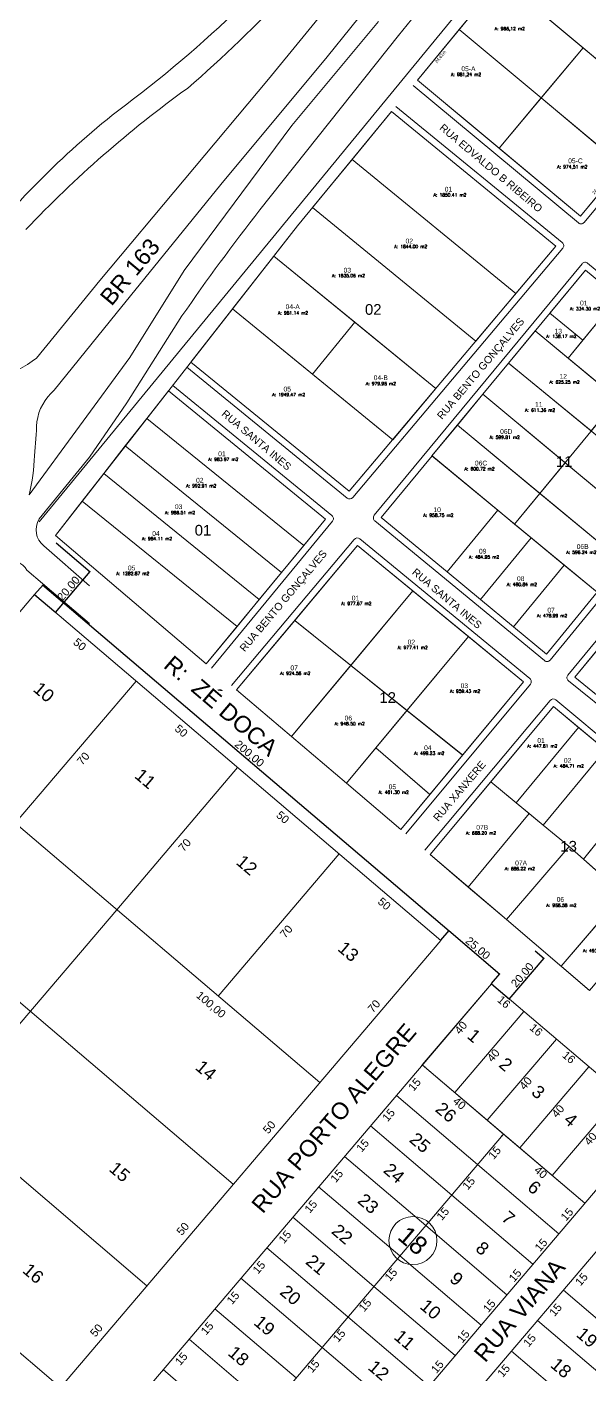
# Model space of a CAD drawing. Header units: metres. Extents: x 3808 to 8215, y 2374 to 6187.
# Drawn here: x 7221 to 7431, y 4643 to 5148 of the extents above; entities that cross this region are included whole.
import ezdxf
from ezdxf.enums import TextEntityAlignment as Align

# ---------------------------------------------------------------- set-up
doc = ezdxf.new("R2010")
doc.units = ezdxf.units.M
for name, color, linetype in [('0 - MEIO FIO 2', 251, 'Continuous'), ('ESPECARQ', 7, 'Continuous'), ('Lotes_Existentes', 7, 'Continuous'), ('nlote', 7, 'Continuous'), ('NOME RUA', 7, 'Continuous'), ('n°quadra', 7, 'Continuous'), ('Perimetro_Georreferenciado', 6, 'Continuous'), ('UNIDADE', 7, 'Continuous'), ('vista', 7, 'Continuous')]:
    doc.layers.add(name, color=color, linetype=linetype)
doc.layers.add('Lotes_Boundary', color=7, linetype='Continuous', lineweight=30)
doc.layers.add('MEIO_FIO', color=252, linetype='Continuous', lineweight=0)
doc.layers.get('UNIDADE').off()
doc.styles.add('Arial', font='arial.ttf')
doc.styles.add('pedro', font='arial.ttf', dxfattribs={"height": 3})
doc.styles.add('REGUA100', font='arial.ttf')
doc.styles.add('REGUA60', font='romans.shx', dxfattribs={"width": 1.4})
doc.dimstyles.new('Arqui_3D', dxfattribs={"dimtxt": 1.2, "dimasz": 2.5, "dimexe": 2, "dimexo": 3, "dimgap": 0.98, "dimtad": 1, "dimtoh": 1, "dimrnd": 0.005, "dimtxsty": 'Arial', "dimblk": 'NONE', "dimcen": 0, "dimdle": 4, "dimse1": 1, "dimse2": 1, "dimsd1": 1, "dimsd2": 1, "dimclrt": 256, "dimaunit": 1, "dimadec": 0, "dimazin": 0, "dimtfac": 1, "dimtmove": 2, "dimatfit": 2, "dimldrblk": 'NONE', "dimfxl": 1, "dimtolj": 1, "dimtzin": 0, "dimarcsym": 0})
doc.dimstyles.new('pedro', dxfattribs={"dimtxt": 3, "dimasz": 0.1, "dimexe": 0.1, "dimexo": 0.1, "dimgap": 0.05, "dimtad": 1, "dimzin": 1, "dimtxsty": 'pedro', "dimblk": 'ARCHTICK', "dimcen": 2.5, "dimdle": 0.1, "dimadec": 0, "dimazin": 0, "dimtfac": 1, "dimtmove": 0, "dimatfit": 3, "dimldrblk": 'ARCHTICK', "dimfxl": 0.3, "dimarcsym": 0})

# ---------------------------------------------------------------- blocks, each defined once
blk = doc.blocks.new('_ARCHTICK')
at = {"color": 0, "linetype": 'ByBlock', "const_width": 0.15}
blk.add_lwpolyline([(-0.5, -0.5), (0.5, 0.5)], dxfattribs=at)
blk = doc.blocks.new('*D9245')
at = {"layer": 'Defpoints', "color": 0, "transparency": 16777216}
for p in [(7231.46, 4955.07), (7244.22, 4944.21), (7223.42, 4935.65)]:
    blk.add_point(p, dxfattribs=at)
at = {"layer": 'vista', "color": 0, "lineweight": -2, "transparency": 16777216}
for p, q in [((7231.54, 4955), (7244.29, 4944.14)), ((7231.19, 4928.9), (7244.28, 4944.29)), ((7223.49, 4935.59), (7231.33, 4928.91))]:
    blk.add_line(p, q, dxfattribs=at)
at = {"layer": 'vista', "color": 0, "lineweight": -2, "transparency": 16777216, "xscale": 0.1, "yscale": 0.1, "zscale": 0.1}
for p, rotation in [((7244.22, 4944.21), 49.59588771418515), ((7231.25, 4928.98), 229.5958877141852)]:
    blk.add_blockref('_ARCHTICK', p, dxfattribs=dict(at, rotation=rotation))
at = {"layer": 'vista', "color": 0, "lineweight": 5, "transparency": 16777216, "insert": (7236.32, 4937.8), "char_height": 3, "attachment_point": 5, "rotation": 49.5959, "style": 'pedro'}
blk.add_mtext('20,00', dxfattribs=at)
blk = doc.blocks.new('*D9246')
at = {"layer": 'Defpoints', "color": 0, "transparency": 16777216}
for p in [(7223.35, 4935.57), (7378.8, 4809.64), (7375.71, 4806.02)]:
    blk.add_point(p, dxfattribs=at)
at = {"layer": 'vista', "color": 0, "lineweight": -2, "transparency": 16777216}
for p, q in [((7223.42, 4935.65), (7226.56, 4939.35)), ((7226.42, 4939.34), (7378.87, 4809.57)), ((7375.78, 4806.09), (7378.86, 4809.71))]:
    blk.add_line(p, q, dxfattribs=at)
at = {"layer": 'vista', "color": 0, "lineweight": -2, "transparency": 16777216, "xscale": 0.1, "yscale": 0.1, "zscale": 0.1}
for p, rotation in [((7226.5, 4939.27), 139.595887678014), ((7378.8, 4809.64), 319.595887678014)]:
    blk.add_blockref('_ARCHTICK', p, dxfattribs=dict(at, rotation=rotation))
at = {"layer": 'vista', "color": 0, "lineweight": 5, "transparency": 16777216, "insert": (7303.85, 4875.87), "char_height": 3, "attachment_point": 5, "rotation": 319.5959, "style": 'pedro'}
blk.add_mtext('200,00', dxfattribs=at)
blk = doc.blocks.new('*D9247')
at = {"layer": 'Defpoints', "color": 0, "transparency": 16777216}
for p in [(7375.71, 4806.02), (7397.83, 4793.43), (7394.75, 4789.81)]:
    blk.add_point(p, dxfattribs=at)
at = {"layer": 'vista', "color": 0, "lineweight": -2, "transparency": 16777216}
for p, q in [((7375.78, 4806.09), (7378.86, 4809.71)), ((7378.72, 4809.7), (7397.91, 4793.37)), ((7394.82, 4789.89), (7397.9, 4793.51))]:
    blk.add_line(p, q, dxfattribs=at)
at = {"layer": 'vista', "color": 0, "lineweight": -2, "transparency": 16777216, "xscale": 0.1, "yscale": 0.1, "zscale": 0.1}
for p, rotation in [((7378.8, 4809.64), 139.595887678014), ((7397.83, 4793.43), 319.595887678014)]:
    blk.add_blockref('_ARCHTICK', p, dxfattribs=dict(at, rotation=rotation))
at = {"layer": 'vista', "color": 0, "lineweight": 5, "transparency": 16777216, "insert": (7389.52, 4802.95), "char_height": 3, "attachment_point": 5, "rotation": 319.5959, "style": 'pedro'}
blk.add_mtext('25,00', dxfattribs=at)
blk = doc.blocks.new('*D9282')
at = {"layer": 'Defpoints', "color": 0, "transparency": 16777216}
for p in [(7411.11, 4802.15), (7414.41, 4799.34), (7394.75, 4789.81)]:
    blk.add_point(p, dxfattribs=at)
at = {"layer": 'vista', "color": 0, "lineweight": -2, "transparency": 16777216}
for p, q in [((7401.39, 4784.03), (7414.48, 4799.41)), ((7411.19, 4802.08), (7414.49, 4799.27)), ((7394.83, 4789.75), (7401.53, 4784.04))]:
    blk.add_line(p, q, dxfattribs=at)
at = {"layer": 'vista', "color": 0, "lineweight": -2, "transparency": 16777216, "xscale": 0.1, "yscale": 0.1, "zscale": 0.1}
for p, rotation in [((7414.41, 4799.34), 49.59588771418515), ((7401.45, 4784.11), 229.5958877141852)]:
    blk.add_blockref('_ARCHTICK', p, dxfattribs=dict(at, rotation=rotation))
at = {"layer": 'vista', "color": 0, "lineweight": 5, "transparency": 16777216, "insert": (7406.52, 4792.92), "char_height": 3, "attachment_point": 5, "rotation": 49.5959, "style": 'pedro'}
blk.add_mtext('20,00', dxfattribs=at)
blk = doc.blocks.new('INDUNI1')
at = {"color": 0, "lineweight": 0, "style": 'REGUA100', "width": 1.4, "flags": 8}
for tag, p in [('NOME1', (0, 0)), ('NOME2', (0, -4.29))]:
    blk.add_attdef(tag, text='', height=2.5, dxfattribs=at).set_placement(p, align=Align.CENTER)
at = {"layer": 'ESPECARQ', "color": 3, "lineweight": 0, "style": 'REGUA60', "width": 1.4}
blk.add_attdef('AREA', text='', height=25, dxfattribs=at).set_placement((0, -7.81), align=Align.CENTER)
at = {"layer": 'ESPECARQ', "lineweight": 0, "style": 'REGUA60', "width": 1.4, "flags": 8}
for tag, p in [('REVPAR', (0, -12.81)), ('PISO', (0, -10.31)), ('PEDIR', (0, -15.31))]:
    blk.add_attdef(tag, text='', height=1.5, dxfattribs=at).set_placement(p, align=Align.CENTER)
blk = doc.blocks.new('*D9936')
at = {"layer": 'Defpoints', "color": 0, "ltscale": 100, "transparency": 16777216}
for p in [(7443.81, 5096.4), (7443.81, 5096.4), (7428.21, 5077.53)]:
    blk.add_point(p, dxfattribs=at)
at = {"layer": 'Lotes_Existentes', "lineweight": 5, "ltscale": 100, "transparency": 16777216, "insert": (7434.7, 5088.05), "char_height": 1.2, "attachment_point": 5, "rotation": 50.4251, "style": 'Arial'}
blk.add_mtext('\\A1;24,49m', dxfattribs=at)
blk = doc.blocks.new('_None')
blk = doc.blocks.new('*D9938')
at = {"layer": 'Defpoints', "color": 0, "ltscale": 100, "transparency": 16777216}
for p in [(7382.62, 5147.46), (7383.44, 5146.79), (7366.98, 5128.47)]:
    blk.add_point(p, dxfattribs=at)
at = {"layer": 'Lotes_Existentes', "lineweight": 5, "ltscale": 100, "transparency": 16777216, "insert": (7375.71, 5137.22), "char_height": 1.2, "attachment_point": 5, "rotation": 50.5323, "style": 'Arial'}
blk.add_mtext('\\A1;24,61m', dxfattribs=at)
blk = doc.blocks.new('*D9939')
at = {"layer": 'Defpoints', "color": 0, "ltscale": 100, "transparency": 16777216}
for p in [(7398.26, 5166.46), (7400.05, 5164.99), (7382.62, 5147.46)]:
    blk.add_point(p, dxfattribs=at)
at = {"layer": 'Lotes_Existentes', "lineweight": 5, "ltscale": 100, "transparency": 16777216, "insert": (7390.91, 5156.57), "char_height": 1.2, "attachment_point": 5, "rotation": 50.5323, "style": 'Arial'}
blk.add_mtext('\\A1;24,61m', dxfattribs=at)

msp = doc.modelspace()

# ---------------------------------------------------------------- linework, layer by layer
at = {"layer": '0 - MEIO FIO 2', "lineweight": 5}
for p, q in [((7311.18, 5128.853), (7410.561, 5250.653)), ((7359.854, 5145.223), (7418.574, 5217.616)), ((7333.109, 5137.297), (7388.64, 5205.746)), ((7319.947, 5111.492), (7352.377, 5150.421)), ((7307.918, 5079.831), (7359.854, 5145.223)), ((7293.207, 5089.397), (7333.109, 5137.297)), ((7247.906, 5053.362), (7311.18, 5128.853)), ((7279.49, 5057.171), (7319.947, 5111.492)), ((7253.984, 5040.975), (7293.207, 5089.397)), ((7259.161, 5024.528), (7279.49, 5057.171)), ((7224.116, 5024.277), (7247.906, 5053.362)), ((7230.764, 5012.309), (7253.984, 5040.975)), ((7257.984, 5007.523), (7278.692, 5040.153)), ((7221.407, 4973.026), (7259.161, 5024.528)), ((7244.031, 4987.169), (7257.984, 5007.523)), ((7244.031, 4987.169), (7225.105, 4964.016)), ((7244.031, 4987.169), (7225.105, 4964.016)), ((7226.901, 4953.897), (7244.031, 4938.882)), ((7226.901, 4953.897), (7244.031, 4938.882)), ((7220.531, 4944.758), (7244.031, 4924.846)), ((7220.531, 4944.758), (7244.031, 4924.846))]:
    msp.add_line(p, q, dxfattribs=at)
for centre, radius, start, end in [((6998.244, 5455.575), 434.488, 310.54746, 317.53843), ((6977.027, 5491.731), 466.33, 306.50472, 313.98768), ((7529.338, 4780.01), 425.596, 125.74798, 136.58896), ((7454.843, 4862.886), 323.542, 128.27221, 142.28645), ((7951.027, 4575.526), 817.259, 141.897616, 145.353046), ((7182.088, 5081.803), 71.243, 279.99244, 306.15144), ((7243.867, 4997.375), 19.867, 131.2644, 171.31178), ((7058.81, 5005.58), 165.5, 353.80896, 358.19806), ((7146.209, 4990.414), 77.183, 346.98082, 358.00906), ((7231.658, 4959.961), 7.707, 148.2536, 231.88526), ((7231.658, 4959.961), 7.707, 148.2536, 231.88526), ((7214.666, 4941.7), 6.614, 27.53318, 114.98131)]:
    msp.add_arc(centre, radius, start, end, dxfattribs=at)
at = {"layer": 'Lotes_Boundary', "lineweight": 5, "ltscale": 100, "flags": 128}
for points in [[(7429.106, 5140.644), (7398.263, 5166.461), (7382.62, 5147.464), (7413.351, 5121.821)], [(7382.62, 5147.464), (7366.978, 5128.466), (7397.595, 5102.998), (7413.351, 5121.821)], [(7459.412, 5115.277), (7429.106, 5140.644), (7413.351, 5121.821), (7443.812, 5096.403)], [(7413.351, 5121.821), (7397.595, 5102.998), (7428.212, 5077.529), (7443.812, 5096.403)], [(7343.546, 5037.737), (7313.168, 5062.561), (7297.646, 5042.739), (7327.689, 5018.227)], [(7343.546, 5037.737), (7327.689, 5018.227), (7357.732, 4993.716), (7373.924, 5012.913)]]:
    msp.add_lwpolyline(points, close=True, dxfattribs=at)
at = {"layer": 'Lotes_Boundary', "lineweight": 5, "flags": 128}
for points in [[(7357.28, 5116.688), (7342.485, 5098.72), (7403.941, 5048.5), (7418.949, 5066.293)], [(7342.485, 5098.72), (7327.69, 5080.752), (7388.932, 5030.707), (7403.941, 5048.5)], [(7442.315, 5047.119), (7430.017, 5057.328), (7416.667, 5041.164), (7429.025, 5031.029)], [(7442.315, 5047.119), (7466.903, 5026.706), (7448.018, 5003.956), (7423.469, 5024.336)], [(7441.973, 5008.974), (7411.188, 5034.531), (7401.166, 5022.396), (7432.141, 4996.995)], [(7273.641, 5012.08), (7265.532, 5001.725), (7324.418, 4954.104), (7332.55, 4963.962)], [(7391.54, 5010.742), (7381.991, 4999.204), (7412.916, 4973.573), (7422.377, 4985.099)], [(7265.532, 5001.725), (7257.43, 4991.378), (7316.055, 4943.968), (7324.418, 4954.104)], [(7412.916, 4973.573), (7381.991, 4999.204), (7372.441, 4987.666), (7397.147, 4967.257), (7403.455, 4962.046)], [(7257.43, 4991.378), (7249.328, 4981.031), (7307.693, 4933.832), (7316.055, 4943.968)], [(7372.465, 4987.647), (7353.374, 4964.533), (7378.132, 4944.194), (7397.147, 4967.257)], [(7422.377, 4985.099), (7412.916, 4973.573), (7443.76, 4948.008), (7453.164, 4959.497)], [(7249.328, 4981.031), (7241.226, 4970.684), (7299.331, 4923.695), (7307.693, 4933.832)], [(7241.226, 4970.684), (7231.188, 4957.864), (7287.776, 4909.69), (7299.331, 4923.695)], [(7412.916, 4973.573), (7403.455, 4962.046), (7409.662, 4956.919), (7422.051, 4946.684), (7434.357, 4936.518), (7443.76, 4948.008)], [(7409.662, 4956.919), (7403.455, 4962.046), (7397.147, 4967.257), (7378.132, 4944.194), (7390.669, 4933.881)], [(7365.221, 4937.055), (7344.579, 4954.005), (7321.002, 4925.94), (7341.973, 4909.13)], [(7422.051, 4946.684), (7409.662, 4956.919), (7390.622, 4933.825), (7403.021, 4923.602)], [(7434.357, 4936.518), (7422.051, 4946.684), (7403.021, 4923.602), (7415.42, 4913.38)], [(7386.101, 4919.909), (7365.221, 4937.055), (7341.973, 4909.13), (7363.058, 4892.228)], [(7341.973, 4909.13), (7321.002, 4925.94), (7299.189, 4899.974), (7319.768, 4882.456)], [(7469.873, 4907.424), (7445.121, 4927.886), (7425.991, 4904.651), (7450.897, 4884.469)], [(7406.779, 4902.929), (7386.101, 4919.909), (7363.058, 4892.228), (7383.938, 4875.491)], [(7363.058, 4892.228), (7341.973, 4909.13), (7319.768, 4882.456), (7340.342, 4864.941), (7351.432, 4878.263)], [(7427.359, 4885.895), (7418.055, 4893.648), (7394.517, 4865.476), (7403.976, 4857.637)], [(7363.058, 4892.228), (7351.432, 4878.263), (7371.688, 4860.776), (7383.938, 4875.491)], [(7437.516, 4877.431), (7427.359, 4885.895), (7403.976, 4857.637), (7414.157, 4849.2)], [(7351.432, 4878.263), (7340.342, 4864.941), (7360.716, 4847.596), (7371.688, 4860.776)], [(7452.34, 4865.078), (7437.516, 4877.431), (7414.157, 4849.2), (7423.875, 4841.264), (7429.266, 4836.489)], [(7408.894, 4853.562), (7403.976, 4857.637), (7394.517, 4865.476), (7371.739, 4838.213), (7386.066, 4826.016)], [(7468.103, 4851.943), (7452.34, 4865.078), (7429.266, 4836.489), (7444.059, 4823.385)], [(7423.875, 4841.264), (7414.157, 4849.2), (7408.894, 4853.562), (7386.066, 4826.016), (7400.395, 4813.819)], [(7454.469, 4814.164), (7444.059, 4823.385), (7420.923, 4796.343), (7431.543, 4787.303)]]:
    msp.add_lwpolyline(points, close=True, dxfattribs=at)
at = {"layer": 'Lotes_Existentes', "lineweight": 5, "ltscale": 100}
for p, q in [((7398.263, 5166.461), (7366.978, 5128.466)), ((7382.62, 5147.464), (7413.351, 5121.821)), ((7397.595, 5102.998), (7429.106, 5140.644)), ((7413.351, 5121.821), (7443.812, 5096.403)), ((7459.412, 5115.277), (7428.212, 5077.529)), ((7327.689, 5018.227), (7343.546, 5037.737))]:
    msp.add_line(p, q, dxfattribs=at)
at = {"layer": 'Lotes_Existentes', "linetype": 'Continuous', "lineweight": 5}
for p, q in [((7398.263, 5166.461), (7459.526, 5115.181)), ((7428.212, 5077.529), (7366.978, 5128.466)), ((7322, 5073.841), (7357.28, 5116.688)), ((7418.949, 5066.294), (7357.28, 5116.688)), ((7403.941, 5048.5), (7342.485, 5098.72)), ((7388.932, 5030.707), (7327.69, 5080.752)), ((7282.035, 5022.801), (7322, 5073.841)), ((7418.949, 5066.294), (7341.443, 4974.404)), ((7373.924, 5012.913), (7313.168, 5062.561)), ((7391.54, 5010.742), (7430.017, 5057.328)), ((7430.017, 5057.328), (7491.474, 5006.308)), ((7429.025, 5031.029), (7442.315, 5047.119)), ((7357.732, 4993.716), (7297.646, 5042.739)), ((7429.025, 5031.029), (7416.667, 5041.164)), ((7411.188, 5034.531), (7472.748, 4983.426)), ((7429.025, 5031.029), (7423.469, 5024.336)), ((7341.443, 4974.404), (7282.035, 5022.801)), ((7463.085, 4971.619), (7401.074, 5022.472)), ((7273.641, 5012.08), (7231.188, 4957.864)), ((7332.55, 4963.962), (7273.641, 5012.08)), ((7373.924, 5012.913), (7341.443, 4974.404)), ((7391.54, 5010.742), (7453.164, 4959.497)), ((7441.973, 5008.974), (7403.455, 4962.046)), ((7265.532, 5001.725), (7324.418, 4954.104)), ((7425.991, 4904.651), (7502.455, 4997.522)), ((7257.43, 4991.378), (7316.055, 4943.968)), ((7353.374, 4964.533), (7372.465, 4987.647)), ((7372.441, 4987.666), (7434.357, 4936.518)), ((7249.328, 4981.031), (7307.693, 4933.832)), ((7241.226, 4970.684), (7299.331, 4923.695)), ((7287.776, 4909.69), (7332.55, 4963.962)), ((7397.172, 4967.288), (7378.097, 4944.151)), ((7231.188, 4957.864), (7287.776, 4909.69)), ((7299.189, 4899.974), (7344.579, 4954.005)), ((7344.579, 4954.005), (7406.779, 4902.929)), ((7409.662, 4956.919), (7390.622, 4933.825)), ((7422.051, 4946.684), (7403.021, 4923.602)), ((7365.221, 4937.055), (7319.768, 4882.456)), ((7415.42, 4913.38), (7390.622, 4933.825)), ((7434.357, 4936.518), (7415.42, 4913.38)), ((7384.031, 4875.417), (7321.089, 4925.87)), ((7386.101, 4919.909), (7340.342, 4864.941)), ((7488.313, 4854.151), (7425.991, 4904.651)), ((7340.342, 4864.941), (7299.189, 4899.974)), ((7406.779, 4902.929), (7360.716, 4847.596)), ((7371.739, 4838.213), (7418.055, 4893.648)), ((7418.055, 4893.648), (7437.516, 4877.431)), ((7371.565, 4860.882), (7351.432, 4878.263)), ((7360.716, 4847.596), (7340.342, 4864.941)), ((7431.543, 4787.303), (7400.395, 4813.819))]:
    msp.add_line(p, q, dxfattribs=at)
at = {"layer": 'Lotes_Existentes', "lineweight": 5}
for p, q in [((7372.441, 4987.666), (7391.54, 5010.742)), ((7443.76, 4948.008), (7381.991, 4999.204)), ((7353.374, 4964.533), (7378.132, 4944.194)), ((7378.132, 4944.194), (7390.669, 4933.881)), ((7403.976, 4857.637), (7427.359, 4885.895)), ((7414.157, 4849.2), (7437.516, 4877.431)), ((7394.517, 4865.476), (7414.157, 4849.2)), ((7452.34, 4865.078), (7429.266, 4836.489)), ((7386.066, 4826.016), (7408.894, 4853.562)), ((7414.157, 4849.2), (7423.875, 4841.264)), ((7400.395, 4813.819), (7371.739, 4838.213)), ((7400.395, 4813.819), (7423.875, 4841.264)), ((7423.875, 4841.264), (7454.469, 4814.164)), ((7420.923, 4796.343), (7444.059, 4823.385))]:
    msp.add_line(p, q, dxfattribs=at)
at = {"layer": 'Lotes_Existentes', "lineweight": 5, "flags": 128}
msp.add_lwpolyline([(7342.485, 5098.72), (7327.69, 5080.752), (7388.932, 5030.707), (7403.941, 5048.5)], close=True, dxfattribs=at)
at = {"layer": 'MEIO_FIO', "lineweight": 5}
for p, q in [((7225.079, 4962.93), (7876.427, 5755.285)), ((7506.931, 5168.845), (7429.5, 5075.163)), ((7427.384, 5074.966), (7365.379, 5126.544)), ((7421.317, 5067.587), (7358.862, 5118.624)), ((7421.515, 5065.458), (7342.72, 4972.041)), ((7430.843, 5059.892), (7493.071, 5008.231)), ((7350.822, 4965.369), (7428.728, 5059.693)), ((7340.626, 4971.845), (7280.456, 5020.862)), ((7334.91, 4965.263), (7275.222, 5014.017)), ((7494.038, 5005.493), (7416.788, 4911.105)), ((7423.421, 4905.462), (7501.163, 4999.885)), ((7289.705, 4908.099), (7335.118, 4963.146)), ((7351.026, 4963.255), (7414.675, 4910.896)), ((7297.275, 4901.582), (7343.301, 4956.37)), ((7345.401, 4956.565), (7409.144, 4904.223)), ((7487.51, 4851.584), (7423.634, 4903.343)), ((7409.345, 4902.104), (7362.638, 4845.997)), ((7369.82, 4839.816), (7416.777, 4896.018)), ((7418.888, 4896.208), (7481.356, 4844.153))]:
    msp.add_line(p, q, dxfattribs=at)
for centre, start, end in [((7428.343, 5076.119), 230.24474, 320.42507), ((7420.368, 5066.425), 319.85337, 50.74519), ((7429.884, 5058.737), 50.3015, 140.44533), ((7341.574, 4973.008), 230.83258, 319.85337), ((7333.961, 4964.101), 320.47772, 50.75752), ((7351.979, 4964.414), 140.44533, 230.55863), ((7344.449, 4955.406), 50.60895, 139.96758), ((7415.628, 4912.055), 230.55863, 320.70212), ((7408.192, 4903.063), 320.22367, 50.60895), ((7424.579, 4904.508), 140.53428, 230.98198), ((7417.928, 4895.056), 50.19536, 140.12145)]:
    msp.add_arc(centre, 1.5, start, end, dxfattribs=at)
at = {"layer": 'Perimetro_Georreferenciado', "lineweight": 5}
msp.add_line((7231.188, 4957.864), (7322, 5073.841), dxfattribs=at)
at = {"layer": 'vista', "lineweight": 5}
for p, q in [((6886.364, 4539.675), (7223.415, 4935.651)), ((7375.714, 4806.016), (7223.415, 4935.651)), ((7216.118, 4849.937), (7261.49, 4903.242)), ((7330.341, 4752.711), (7178.043, 4882.346)), ((7254.192, 4817.529), (7299.564, 4870.833)), ((7297.933, 4714.637), (7145.634, 4844.271)), ((7292.267, 4785.12), (7337.639, 4838.424)), ((6962.514, 4474.857), (7254.192, 4817.529)), ((7038.663, 4410.04), (7375.714, 4806.016)), ((7265.524, 4676.562), (7113.225, 4806.197)), ((7394.751, 4789.811), (7252.152, 4622.283)), ((7368.824, 4759.352), (7394.751, 4789.811)), ((7394.751, 4789.811), (7455.67, 4737.957)), ((7381.008, 4748.981), (7406.935, 4779.44)), ((7233.115, 4638.487), (7080.817, 4768.122)), ((7393.192, 4738.61), (7419.119, 4769.07)), ((7368.824, 4759.352), (7429.743, 4707.498)), ((7368.824, 4759.352), (7399.283, 4733.425)), ((7405.375, 4728.239), (7431.302, 4758.699)), ((7359.101, 4747.929), (7389.561, 4722.002)), ((7417.559, 4717.868), (7443.486, 4748.328)), ((7455.67, 4737.957), (7342.24, 4604.696)), ((7399.283, 4733.425), (7282.612, 4596.356)), ((7399.283, 4733.425), (7282.612, 4596.356)), ((7349.379, 4736.507), (7379.838, 4710.58)), ((7399.283, 4733.425), (7429.743, 4707.498)), ((7467.093, 4728.235), (7363.385, 4606.396)), ((7339.656, 4725.084), (7370.116, 4699.157)), ((7389.561, 4722.002), (7420.021, 4696.075)), ((7329.933, 4713.662), (7360.393, 4687.735)), ((7379.838, 4710.58), (7410.298, 4684.653)), ((7320.211, 4702.24), (7350.67, 4676.313)), ((7370.116, 4699.157), (7400.575, 4673.23)), ((7310.488, 4690.817), (7340.948, 4664.89)), ((7360.393, 4687.735), (7390.853, 4661.808)), ((7300.765, 4679.395), (7331.225, 4653.468)), ((7350.67, 4676.313), (7381.13, 4650.386)), ((7421.72, 4674.93), (7452.18, 4649.003)), ((7291.043, 4667.973), (7321.503, 4642.046)), ((7340.948, 4664.89), (7371.407, 4638.963)), ((7411.998, 4663.508), (7442.457, 4637.581)), ((7281.32, 4656.55), (7311.78, 4630.623)), ((7331.225, 4653.468), (7361.685, 4627.541)), ((7402.275, 4652.085), (7432.735, 4626.158)), ((7271.598, 4645.128), (7302.057, 4619.201))]:
    msp.add_line(p, q, dxfattribs=at)
at = {"layer": 'vista', "color": 1, "lineweight": 5}
for p, q in [((7368.759, 4759.275), (7368.13, 4758.536)), ((7368.9, 4759.287), (7369.881, 4758.452)), ((7399.219, 4733.348), (7398.589, 4732.609)), ((7399.219, 4733.348), (7398.589, 4732.609))]:
    msp.add_line(p, q, dxfattribs=at)
at = {"layer": 'vista', "color": 7, "lineweight": 5}
msp.add_circle((7365.312, 4693.514), 9.014, dxfattribs=at)

# ---------------------------------------------------------------- block references
at = {"layer": 'UNIDADE', "lineweight": 5}
ref = msp.add_blockref('INDUNI1', (7401.625, 5153.446), dxfattribs=dict(at, xscale=0.8, yscale=0.8, zscale=0.5))
ref.add_attrib('AREA', 'A: 986,12 m2', dxfattribs={"layer": 'ESPECARQ', "lineweight": 0, "height": 1.2, "style": 'REGUA60'}).set_placement((7401.625, 5147.196), align=Align.CENTER)
ref = msp.add_blockref('INDUNI1', (7385.214, 5136.289), dxfattribs=dict(at, xscale=0.8, yscale=0.8, zscale=0.5))
ref.add_attrib('AREA', 'A: 981,24 m2', dxfattribs={"layer": 'ESPECARQ', "lineweight": 0, "height": 1.2, "style": 'REGUA60'}).set_placement((7385.214, 5130.038), align=Align.CENTER)
ref = msp.add_blockref('INDUNI1', (7425.073, 5101.684), dxfattribs=dict(at, xscale=0.8, yscale=0.8, zscale=0.5))
ref.add_attrib('AREA', 'A: 974,51 m2', dxfattribs={"layer": 'ESPECARQ', "lineweight": 0, "height": 1.2, "style": 'REGUA60'}).set_placement((7425.073, 5095.433), align=Align.CENTER)
ref = msp.add_blockref('INDUNI1', (7379.182, 5091.13), dxfattribs=dict(at, xscale=0.8, yscale=0.8, zscale=0.5))
ref.add_attrib('AREA', 'A: 1850.41 m2', dxfattribs={"layer": 'ESPECARQ', "lineweight": 0, "height": 1.2, "style": 'REGUA60'}).set_placement((7379.182, 5084.879), align=Align.CENTER)
ref = msp.add_blockref('INDUNI1', (7364.501, 5071.801), dxfattribs=dict(at, xscale=0.8, yscale=0.8, zscale=0.5))
ref.add_attrib('AREA', 'A: 1844.00 m2', dxfattribs={"layer": 'ESPECARQ', "lineweight": 0, "height": 1.2, "style": 'REGUA60'}).set_placement((7364.501, 5065.55), align=Align.CENTER)
ref = msp.add_blockref('INDUNI1', (7341.118, 5060.881), dxfattribs=dict(at, xscale=0.8, yscale=0.8, zscale=0.5))
ref.add_attrib('AREA', 'A: 1835.06 m2', dxfattribs={"layer": 'ESPECARQ', "lineweight": 0, "height": 1.2, "style": 'REGUA60'}).set_placement((7341.118, 5054.63), align=Align.CENTER)
at = {"layer": 'UNIDADE', "lineweight": 5, "ltscale": 100}
ref = msp.add_blockref('INDUNI1', (7320.32, 5046.894), dxfattribs=dict(at, xscale=0.8, yscale=0.8, zscale=0.05))
ref.add_attrib('AREA', 'A: 981.14 m2', dxfattribs={"layer": 'ESPECARQ', "lineweight": 0, "height": 1.2, "style": 'REGUA60'}).set_placement((7320.32, 5040.643), align=Align.CENTER)
at = {"layer": 'UNIDADE', "lineweight": 5}
ref = msp.add_blockref('INDUNI1', (7429.832, 5048.48), dxfattribs=dict(at, xscale=0.8, yscale=0.8, zscale=0.05))
ref.add_attrib('AREA', 'A: 334.30 m2', dxfattribs={"layer": 'ESPECARQ', "lineweight": 0, "height": 1.2, "style": 'REGUA60'}).set_placement((7429.832, 5042.229), align=Align.CENTER)
ref = msp.add_blockref('INDUNI1', (7420.996, 5038.101), dxfattribs=dict(at, xscale=0.8, yscale=0.8, zscale=0.05))
ref.add_attrib('AREA', 'A: 138.17 m2', dxfattribs={"layer": 'ESPECARQ', "lineweight": 0, "height": 1.2, "style": 'REGUA60'}).set_placement((7420.996, 5031.85), align=Align.CENTER)
at = {"layer": 'UNIDADE', "lineweight": 5, "ltscale": 100}
ref = msp.add_blockref('INDUNI1', (7353.278, 5020.39), dxfattribs=dict(at, xscale=0.8, yscale=0.8, zscale=0.05))
ref.add_attrib('AREA', 'A: 979.96 m2', dxfattribs={"layer": 'ESPECARQ', "lineweight": 0, "height": 1.2, "style": 'REGUA60'}).set_placement((7353.278, 5014.139), align=Align.CENTER)
at = {"layer": 'UNIDADE', "lineweight": 5}
ref = msp.add_blockref('INDUNI1', (7422.186, 5020.978), dxfattribs=dict(at, xscale=0.8, yscale=0.8, zscale=0.05))
ref.add_attrib('AREA', 'A: 625.25 m2', dxfattribs={"layer": 'ESPECARQ', "lineweight": 0, "height": 1.2, "style": 'REGUA60'}).set_placement((7422.186, 5014.727), align=Align.CENTER)
ref = msp.add_blockref('INDUNI1', (7318.687, 5016.257), dxfattribs=dict(at, xscale=0.8, yscale=0.8, zscale=0.5))
ref.add_attrib('AREA', 'A: 1949.47 m2', dxfattribs={"layer": 'ESPECARQ', "lineweight": 0, "height": 1.2, "style": 'REGUA60'}).set_placement((7318.687, 5010.006), align=Align.CENTER)
ref = msp.add_blockref('INDUNI1', (7413.008, 5010.47), dxfattribs=dict(at, xscale=0.8, yscale=0.8, zscale=0.5))
ref.add_attrib('AREA', 'A: 611.36 m2', dxfattribs={"layer": 'ESPECARQ', "lineweight": 0, "height": 1.2, "style": 'REGUA60'}).set_placement((7413.008, 5004.219), align=Align.CENTER)
ref = msp.add_blockref('INDUNI1', (7399.739, 5000.291), dxfattribs=dict(at, xscale=0.8, yscale=0.8, zscale=0.5))
ref.add_attrib('AREA', 'A: 599.81 m2', dxfattribs={"layer": 'ESPECARQ', "lineweight": 0, "height": 1.2, "style": 'REGUA60'}).set_placement((7399.739, 4994.04), align=Align.CENTER)
ref = msp.add_blockref('INDUNI1', (7294.182, 4991.995), dxfattribs=dict(at, xscale=0.8, yscale=0.8, zscale=0.5))
ref.add_attrib('AREA', 'A: 983.97 m2', dxfattribs={"layer": 'ESPECARQ', "lineweight": 0, "height": 1.2, "style": 'REGUA60'}).set_placement((7294.182, 4985.744), align=Align.CENTER)
ref = msp.add_blockref('INDUNI1', (7390.286, 4988.446), dxfattribs=dict(at, xscale=0.8, yscale=0.8, zscale=0.5))
ref.add_attrib('AREA', 'A: 600.72 m2', dxfattribs={"layer": 'ESPECARQ', "lineweight": 0, "height": 1.2, "style": 'REGUA60'}).set_placement((7390.286, 4982.195), align=Align.CENTER)
ref = msp.add_blockref('INDUNI1', (7285.9, 4982.108), dxfattribs=dict(at, xscale=0.8, yscale=0.8, zscale=0.5))
ref.add_attrib('AREA', 'A: 992.91 m2', dxfattribs={"layer": 'ESPECARQ', "lineweight": 0, "height": 1.2, "style": 'REGUA60'}).set_placement((7285.9, 4975.857), align=Align.CENTER)
ref = msp.add_blockref('INDUNI1', (7277.955, 4972.037), dxfattribs=dict(at, xscale=0.8, yscale=0.8, zscale=0.5))
ref.add_attrib('AREA', 'A: 988.51 m2', dxfattribs={"layer": 'ESPECARQ', "lineweight": 0, "height": 1.2, "style": 'REGUA60'}).set_placement((7277.955, 4965.787), align=Align.CENTER)
ref = msp.add_blockref('INDUNI1', (7374.857, 4971.047), dxfattribs=dict(at, xscale=0.8, yscale=0.8, zscale=0.5))
ref.add_attrib('AREA', 'A: 958.75 m2', dxfattribs={"layer": 'ESPECARQ', "lineweight": 0, "height": 1.2, "style": 'REGUA60'}).set_placement((7374.857, 4964.796), align=Align.CENTER)
ref = msp.add_blockref('INDUNI1', (7269.308, 4962.284), dxfattribs=dict(at, xscale=0.8, yscale=0.8, zscale=0.5))
ref.add_attrib('AREA', 'A: 984.11 m2', dxfattribs={"layer": 'ESPECARQ', "lineweight": 0, "height": 1.2, "style": 'REGUA60'}).set_placement((7269.308, 4956.033), align=Align.CENTER)
ref = msp.add_blockref('INDUNI1', (7391.994, 4955.404), dxfattribs=dict(at, xscale=0.8, yscale=0.8, zscale=0.5))
ref.add_attrib('AREA', 'A: 484.95 m2', dxfattribs={"layer": 'ESPECARQ', "lineweight": 0, "height": 1.2, "style": 'REGUA60'}).set_placement((7391.994, 4949.153), align=Align.CENTER)
ref = msp.add_blockref('INDUNI1', (7428.45, 4957.174), dxfattribs=dict(at, xscale=0.8, yscale=0.8, zscale=0.5))
ref.add_attrib('AREA', 'A: 596.24 m2', dxfattribs={"layer": 'ESPECARQ', "lineweight": 0, "height": 1.2, "style": 'REGUA60'}).set_placement((7428.45, 4950.923), align=Align.CENTER)
ref = msp.add_blockref('INDUNI1', (7260.242, 4949.205), dxfattribs=dict(at, xscale=0.8, yscale=0.8, zscale=0.5))
ref.add_attrib('AREA', 'A: 1282.87 m2', dxfattribs={"layer": 'ESPECARQ', "lineweight": 0, "height": 1.2, "style": 'REGUA60'}).set_placement((7260.242, 4942.954), align=Align.CENTER)
ref = msp.add_blockref('INDUNI1', (7406.188, 4945.12), dxfattribs=dict(at, xscale=0.8, yscale=0.8, zscale=0.5))
ref.add_attrib('AREA', 'A: 480.84 m2', dxfattribs={"layer": 'ESPECARQ', "lineweight": 0, "height": 1.2, "style": 'REGUA60'}).set_placement((7406.188, 4938.869), align=Align.CENTER)
ref = msp.add_blockref('INDUNI1', (7344.104, 4937.983), dxfattribs=dict(at, xscale=0.8, yscale=0.8, zscale=0.5))
ref.add_attrib('AREA', 'A: 977.67 m2', dxfattribs={"layer": 'ESPECARQ', "lineweight": 0, "height": 1.2, "style": 'REGUA60'}).set_placement((7344.104, 4931.732), align=Align.CENTER)
ref = msp.add_blockref('INDUNI1', (7417.529, 4933.405), dxfattribs=dict(at, xscale=0.8, yscale=0.8, zscale=0.5))
ref.add_attrib('AREA', 'A: 478.99 m2', dxfattribs={"layer": 'ESPECARQ', "lineweight": 0, "height": 1.2, "style": 'REGUA60'}).set_placement((7417.529, 4927.154), align=Align.CENTER)
ref = msp.add_blockref('INDUNI1', (7365.192, 4921.493), dxfattribs=dict(at, xscale=0.8, yscale=0.8, zscale=0.5))
ref.add_attrib('AREA', 'A: 977.41 m2', dxfattribs={"layer": 'ESPECARQ', "lineweight": 0, "height": 1.2, "style": 'REGUA60'}).set_placement((7365.192, 4915.242), align=Align.CENTER)
ref = msp.add_blockref('INDUNI1', (7321.177, 4911.803), dxfattribs=dict(at, xscale=0.8, yscale=0.8, zscale=0.5))
ref.add_attrib('AREA', 'A: 924.56 m2', dxfattribs={"layer": 'ESPECARQ', "lineweight": 0, "height": 1.2, "style": 'REGUA60'}).set_placement((7321.177, 4905.552), align=Align.CENTER)
ref = msp.add_blockref('INDUNI1', (7384.89, 4905.116), dxfattribs=dict(at, xscale=0.8, yscale=0.8, zscale=0.5))
ref.add_attrib('AREA', 'A: 959.43 m2', dxfattribs={"layer": 'ESPECARQ', "lineweight": 0, "height": 1.2, "style": 'REGUA60'}).set_placement((7384.89, 4898.866), align=Align.CENTER)
ref = msp.add_blockref('INDUNI1', (7341.56, 4892.92), dxfattribs=dict(at, xscale=0.8, yscale=0.8, zscale=0.5))
ref.add_attrib('AREA', 'A: 948.50 m2', dxfattribs={"layer": 'ESPECARQ', "lineweight": 0, "height": 1.2, "style": 'REGUA60'}).set_placement((7341.56, 4886.67), align=Align.CENTER)
ref = msp.add_blockref('INDUNI1', (7413.822, 4884.571), dxfattribs=dict(at, xscale=0.8, yscale=0.8, zscale=0.5))
ref.add_attrib('AREA', 'A: 447.61 m2', dxfattribs={"layer": 'ESPECARQ', "lineweight": 0, "height": 1.2, "style": 'REGUA60'}).set_placement((7413.822, 4878.32), align=Align.CENTER)
ref = msp.add_blockref('INDUNI1', (7371.431, 4881.837), dxfattribs=dict(at, xscale=0.8, yscale=0.8, zscale=0.5))
ref.add_attrib('AREA', 'A: 499.23 m2', dxfattribs={"layer": 'ESPECARQ', "lineweight": 0, "height": 1.2, "style": 'REGUA60'}).set_placement((7371.431, 4875.586), align=Align.CENTER)
ref = msp.add_blockref('INDUNI1', (7423.765, 4877.055), dxfattribs=dict(at, xscale=0.8, yscale=0.8, zscale=0.5))
ref.add_attrib('AREA', 'A: 484.71 m2', dxfattribs={"layer": 'ESPECARQ', "lineweight": 0, "height": 1.2, "style": 'REGUA60'}).set_placement((7423.765, 4870.805), align=Align.CENTER)
ref = msp.add_blockref('INDUNI1', (7358.101, 4867.227), dxfattribs=dict(at, xscale=0.8, yscale=0.8, zscale=0.5))
ref.add_attrib('AREA', 'A: 461.30 m2', dxfattribs={"layer": 'ESPECARQ', "lineweight": 0, "height": 1.2, "style": 'REGUA60'}).set_placement((7358.101, 4860.976), align=Align.CENTER)
ref = msp.add_blockref('INDUNI1', (7390.829, 4851.94), dxfattribs=dict(at, xscale=0.8, yscale=0.8, zscale=0.5))
ref.add_attrib('AREA', 'A: 668.20 m2', dxfattribs={"layer": 'ESPECARQ', "lineweight": 0, "height": 1.2, "style": 'REGUA60'}).set_placement((7390.829, 4845.689), align=Align.CENTER)
ref = msp.add_blockref('INDUNI1', (7405.415, 4838.562), dxfattribs=dict(at, xscale=0.8, yscale=0.8, zscale=0.5))
ref.add_attrib('AREA', 'A: 686.22 m2', dxfattribs={"layer": 'ESPECARQ', "lineweight": 0, "height": 1.2, "style": 'REGUA60'}).set_placement((7405.415, 4832.311), align=Align.CENTER)
ref = msp.add_blockref('INDUNI1', (7421.012, 4824.831), dxfattribs=dict(at, xscale=0.8, yscale=0.8, zscale=0.5))
ref.add_attrib('AREA', 'A: 966.58 m2', dxfattribs={"layer": 'ESPECARQ', "lineweight": 0, "height": 1.2, "style": 'REGUA60'}).set_placement((7421.012, 4818.581), align=Align.CENTER)
ref = msp.add_blockref('INDUNI1', (7434.785, 4807.822), dxfattribs=dict(at, xscale=0.8, yscale=0.8, zscale=0.5))
ref.add_attrib('AREA', 'A: 493.68 m2', dxfattribs={"layer": 'ESPECARQ', "lineweight": 0, "height": 1.2, "style": 'REGUA60'}).set_placement((7434.785, 4801.572), align=Align.CENTER)
at = {"layer": 'vista', "color": 1, "lineweight": 5}
for p, xscale, yscale, zscale, rotation in [((7368.194, 4758.612), 0.09999999999999999, 0.09999999999999999, 0.09999999999999999, 139.5958876918647), ((7369.805, 4758.517), 0.1, 0.1, 0.1, 229.5958876918695), ((7398.654, 4732.685), 0.09999999999999999, 0.09999999999999999, 0.09999999999999999, 139.5958876918647), ((7398.654, 4732.685), 0.1, 0.1, 0.1, 319.5958876918647)]:
    msp.add_blockref('_ARCHTICK', p, dxfattribs=dict(at, xscale=xscale, yscale=yscale, zscale=zscale, rotation=rotation))

# ---------------------------------------------------------------- texts
at = {"layer": 'nlote', "lineweight": 5, "style": 'Arial'}
for s, p in [('05-A', (7383.47, 5131.868)), ('05-C', (7423.551, 5097.354)), ('01', (7377.228, 5086.711)), ('02', (7362.531, 5067.296)), ('03', (7339.297, 5056.354)), ('01', (7427.99, 5044.052)), ('04-A', (7317.551, 5042.663)), ('13', (7418.427, 5033.482)), ('04-B', (7350.586, 5016.038)), ('12', (7420.283, 5016.57)), ('05', (7316.77, 5011.796)), ('11', (7411.125, 5006.049)), ('06D', (7398.01, 4995.894)), ('01', (7292.268, 4987.544)), ('06C', (7388.557, 4984.049)), ('02', (7283.964, 4977.622)), ('03', (7276.042, 4967.705)), ('10', (7372.994, 4966.572)), ('04', (7267.531, 4957.648)), ('06B', (7426.721, 4952.777)), ('09', (7390.09, 4951.029)), ('05', (7258.419, 4944.75)), ('08', (7404.336, 4940.74)), ('01', (7342.363, 4933.475)), ('07', (7415.734, 4928.919)), ('02', (7363.318, 4916.973)), ('07', (7319.376, 4907.298)), ('03', (7383.199, 4900.604)), ('06', (7339.676, 4888.472)), ('04', (7369.497, 4877.336)), ('01', (7411.961, 4880.073)), ('02', (7421.901, 4872.605)), ('05', (7356.199, 4862.712)), ('07B', (7389.057, 4847.518)), ('07A', (7403.643, 4834.14)), ('06', (7419.212, 4820.471))]:
    msp.add_text(s, height=1.8, dxfattribs=at).set_placement(p)
at = {"layer": 'NOME RUA', "linetype": 'Continuous', "lineweight": 5, "style": 'Arial'}
for s, rotation, p in [('RUA EDVALDO B RIBEIRO', 319.88114, (7375.011, 5110.24)), ('RUA BENTO GONÇALVES', 49.88114, (7376.224, 5001.073)), ('RUA SANTA INES', 319.88114, (7293.267, 5003.001)), ('RUA BENTO GONÇALVES', 49.88114, (7302.2, 4913.994)), ('RUA SANTA INES', 319.88114, (7364.717, 4943.634)), ('RUA XANXERE', 49.88114, (7374.803, 4850.414))]:
    msp.add_text(s, height=2.8, rotation=rotation, dxfattribs=at).set_placement(p)
at = {"layer": 'n°quadra', "lineweight": 5, "style": 'Arial'}
for s, p in [('02', (7347.316, 5040.541)), ('11', (7418.921, 4983.536)), ('01', (7283.456, 4957.775)), ('12', (7352.732, 4895.068)), ('13', (7420.602, 4839.325))]:
    msp.add_text(s, height=4, rotation=0.02799, dxfattribs=at).set_placement(p)
at = {"layer": 'vista', "lineweight": 5, "style": 'pedro'}
for s, rotation, p in [('BR 163', 50.23736, (7247.453, 5047.509)), (' R:  ZÉ DOCA', 319.59589, (7273.588, 4914.879)), ('RUA PORTO ALEGRE', 49.59589, (7304.23, 4707.317)), ('RUA VIANA', 49.59589, (7387.65, 4651.497))]:
    msp.add_text(s, height=6.24, rotation=rotation, dxfattribs=at).set_placement(p, align=Align.TOP_LEFT)
at = {"layer": 'vista', "color": 1, "lineweight": 5, "char_height": 3, "attachment_point": 5, "style": 'pedro'}
for s, insert, rotation in [('50', (7240.347, 4916.972), 319.59589), ('70', (7241.645, 4874.171), 49.59589), ('50', (7316.496, 4852.155), 319.59589), ('70', (7279.719, 4841.762), 49.59589), ('50', (7354.57, 4819.746), 319.59589), ('70', (7317.794, 4809.354), 49.59589), ('100,00', (7289.416, 4781.771), 319.59589), ('70', (7350.695, 4781.349), 49.59589), ('16', (7399.408, 4782.941), 319.59589), ('40', (7383.287, 4773.305), 49.59589), ('16', (7411.527, 4772.494), 319.59589), ('40', (7395.47, 4762.934), 49.59589), ('16', (7423.776, 4762.199), 319.59589), ('15', (7365.916, 4751.978), 49.59589), ('40', (7407.59, 4752.488), 49.59589), ('40', (7382.742, 4744.958), 319.59589), ('15', (7356.193, 4740.555), 49.59589), ('40', (7419.709, 4742.041), 49.59589), ('50', (7311.409, 4735.996), 49.59589), ('15', (7346.47, 4729.133), 49.59589), ('40', (7431.892, 4731.67), 49.59589), ('15', (7395.973, 4726.393), 49.59589), ('15', (7336.748, 4717.711), 49.59589), ('15', (7386.25, 4714.971), 49.59589), ('40', (7413.267, 4719.107), 319.59589), ('15', (7327.025, 4706.288), 49.59589), ('15', (7376.528, 4703.549), 49.59589), ('15', (7423.102, 4703.302), 49.59589), ('50', (7279, 4697.921), 49.59589), ('15', (7317.303, 4694.866), 49.59589), ('15', (7413.379, 4691.879), 49.59589), ('15', (7307.58, 4683.444), 49.59589), ('15', (7357.082, 4680.704), 49.59589), ('15', (7403.656, 4680.457), 49.59589), ('15', (7428.535, 4678.979), 49.59589), ('15', (7297.857, 4672.021), 49.59589), ('15', (7347.36, 4669.282), 49.59589), ('15', (7393.934, 4669.035), 49.59589), ('15', (7418.812, 4667.557), 49.59589), ('50', (7246.591, 4659.847), 49.59589), ('15', (7288.135, 4660.599), 49.59589), ('15', (7337.637, 4657.859), 49.59589), ('15', (7384.211, 4657.612), 49.59589), ('15', (7409.09, 4656.134), 49.59589), ('15', (7278.412, 4649.176), 49.59589), ('15', (7327.915, 4646.437), 49.59589), ('15', (7374.489, 4646.19), 49.59589), ('15', (7399.367, 4644.712), 49.59589)]:
    msp.add_mtext(s, dxfattribs=dict(at, insert=insert, rotation=rotation))
at = {"layer": 'vista', "lineweight": 5, "attachment_point": 5, "rotation": 319.59589, "style": 'pedro'}
for s, insert, char_height in [('10', (7226.888, 4899.097), 4.8), ('50', (7278.421, 4884.563), 3), ('11', (7264.963, 4866.688), 4.8), ('12', (7303.038, 4834.279), 4.8), ('13', (7341.112, 4801.871), 4.8), ('1', (7388.261, 4770.322), 4.8), ('2', (7400.141, 4759.56), 4.8), ('14', (7287.735, 4757.351), 4.8), ('3', (7412.325, 4749.189), 4.8), ('26', (7377.707, 4741.63), 4.8), ('4', (7424.509, 4738.818), 4.8), ('25', (7367.984, 4730.208), 4.8), ('15', (7255.327, 4719.276), 4.8), ('24', (7358.262, 4718.785), 4.8), ('6', (7410.83, 4713.436), 4.8), ('23', (7348.539, 4707.363), 4.8), ('7', (7401.108, 4702.014), 4.8), ('22', (7338.817, 4695.941), 4.8), ('8', (7391.385, 4690.591), 4.8), ('21', (7329.094, 4684.518), 4.8), ('16', (7222.918, 4681.202), 4.8), ('9', (7381.662, 4679.169), 4.8), ('20', (7319.371, 4673.096), 4.8), ('10', (7371.94, 4667.746), 4.8), ('19', (7309.649, 4661.673), 4.8), ('11', (7362.217, 4656.324), 4.8), ('19', (7430.603, 4657.209), 4.8), ('18', (7299.926, 4650.251), 4.8), ('12', (7352.495, 4644.902), 4.8), ('18', (7420.881, 4645.786), 4.8)]:
    msp.add_mtext(s, dxfattribs=dict(at, insert=insert, char_height=char_height))
at = {"layer": 'vista', "color": 7, "lineweight": 5, "insert": (7365.299, 4693.503), "char_height": 6.7786, "attachment_point": 5, "rotation": 319.59589, "style": 'pedro'}
msp.add_mtext('18', dxfattribs=at)

# ---------------------------------------------------------------- dimensions: what is measured, and where the dimension line sits
at = {"layer": 'Lotes_Existentes', "lineweight": 5, "ltscale": 100}
for p1, p2, distance, picture, middle in [((7382.62, 5147.464), (7398.263, 5166.461), -2.31, '*D9939', (7390.912, 5156.575)), ((7428.212, 5077.529), (7443.812, 5096.403), 0, '*D9936', (7434.701, 5088.05))]:
    dim = msp.add_aligned_dim(p1=p1, p2=p2, distance=distance, dimstyle='Arqui_3D', override={"dimscale": 0, "dimpost": 'm', "dimtix": 0, "dimtofl": 1, "dimtmove": 2, "dimatfit": 2}, dxfattribs=at)
    dim.commit()
    dim.dimension.update_dxf_attribs({"geometry": picture, "text_midpoint": middle})
dim = msp.add_linear_dim(base=(7383.439, 5146.789), p1=(7366.978, 5128.466), p2=(7382.62, 5147.464), angle=50.53227, dimstyle='Arqui_3D', override={"dimscale": 0, "dimpost": 'm', "dimtix": 0, "dimtofl": 1, "dimtmove": 2, "dimatfit": 2}, dxfattribs=at)
dim.commit()
dim.dimension.update_dxf_attribs({"geometry": '*D9938', "text_midpoint": (7375.708, 5137.224), "dimtype": 161})
at = {"layer": 'vista', "color": 1, "lineweight": 5}
for base, p1, p2, angle, picture, middle in [((7244.216, 4944.209), (7223.415, 4935.651), (7231.461, 4955.066), 49.59589, '*D9245', (7236.323, 4937.795)), ((7378.796, 4809.637), (7223.35, 4935.574), (7375.714, 4806.016), 319.59589, '*D9246', (7303.848, 4875.866)), ((7397.834, 4793.433), (7375.714, 4806.016), (7394.751, 4789.811), 319.59589, '*D9247', (7389.516, 4802.946)), ((7414.415, 4799.338), (7394.751, 4789.811), (7411.112, 4802.149), 49.59589, '*D9282', (7406.522, 4792.924))]:
    dim = msp.add_linear_dim(base=base, p1=p1, p2=p2, angle=angle, dimstyle='pedro', override={"dimtmove": 1, "dimfxl": 0.1}, dxfattribs=at)
    dim.commit()
    dim.dimension.update_dxf_attribs({"geometry": picture, "text_midpoint": middle})

doc.saveas('drawing.dxf')
